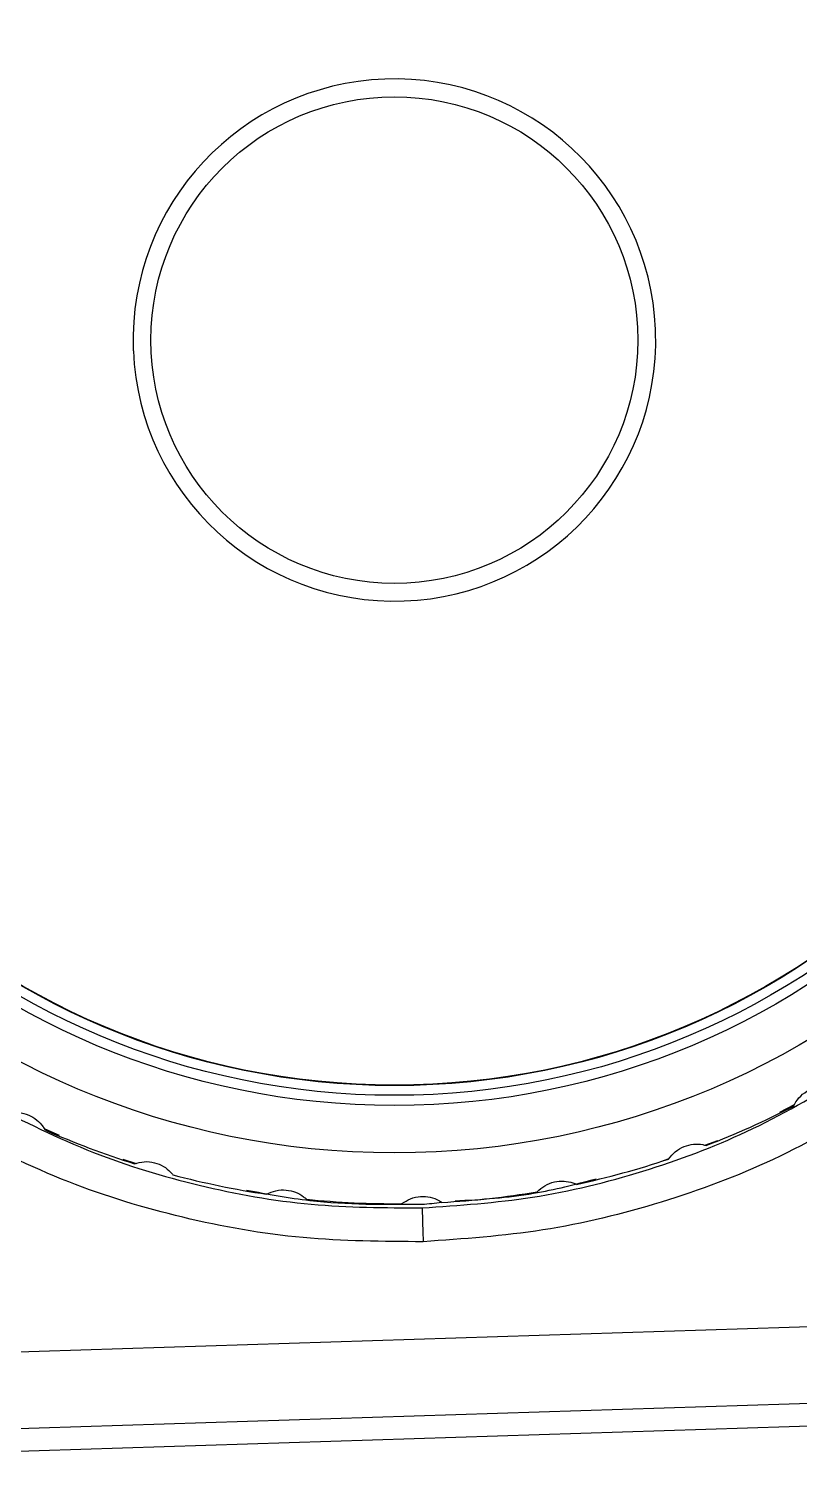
# Model space of a CAD drawing. Header units: millimetres. Extents: x 0 to 297, y 0 to 210.
# Drawn here: x 140.25 to 144.03, y 127.62 to 134.7 of the extents above; entities that cross this region are included whole.
import ezdxf

# ---------------------------------------------------------------- set-up
doc = ezdxf.new("R2010")
doc.units = ezdxf.units.MM

msp = doc.modelspace()

# ---------------------------------------------------------------- linework, layer by layer
at = {"color": 7, "linetype": 'Continuous', "lineweight": 25}
for p, q in [((143.9394, 129.368), (144.0118, 129.4062)), ((140.3219, 129.2879), (140.3952, 129.255)), ((143.5706, 129.2063), (143.634, 129.2299)), ((140.7088, 129.1367), (140.7749, 129.1168)), ((143.3683, 129.1311), (143.3961, 129.1414)), ((144.6619, 128.3298), (139.7402, 128.1729)), ((137.9926, 127.7425), (146.4334, 128.0115)), ((137.5624, 127.6165), (146.8708, 127.9132))]:
    msp.add_line(p, q, dxfattribs=at)
for radius in [4, 3.7667, 3.7167, 3.669, 3.6667, 1.1973]:
    msp.add_circle((142.0444, 133.1682), radius, dxfattribs=at)
for radius, start, end in [(1.2849, 2.38089, 181.82523), (1.2849, 182.38089, 1.82523), (4.25, 291.15273, 297.49772), (4.25, 246.15273, 252.49772), (4.25, 282.15273, 288.49772), (4.25, 255.15273, 261.49772), (4.25, 264.15273, 270.49772), (4.25, 273.15273, 279.49772)]:
    msp.add_arc((142.0444, 133.1682), radius, start, end, dxfattribs=at)
for points, knots in [([(143.3287, 133.2092), (143.3286, 133.2115), (143.3285, 133.2157), (143.3283, 133.2198), (143.3282, 133.2216)], [0, 0, 0, 0, 0.559999, 1, 1, 1, 1]), ([(140.7601, 133.1273), (140.7602, 133.125), (140.7603, 133.1208), (140.7605, 133.1167), (140.7605, 133.1149)], [0, 0, 0, 0, 0.560001, 1, 1, 1, 1]), ([(142.1805, 128.8972), (142.3623, 128.9099), (142.7315, 128.9358), (143.2687, 129.068), (143.7932, 129.2637), (144.109, 129.4484), (144.2711, 129.5431)], [0, 0, 0, 0, 0.2424731, 0.4924892, 0.7395439, 1, 1, 1, 1]), ([(144.0067, 129.3984), (144.0147, 129.4124), (144.0307, 129.4406), (144.0705, 129.4729), (144.1158, 129.4916), (144.1529, 129.4959), (144.1732, 129.4939), (144.1792, 129.4933)], [0, 0, 0, 0, 0.237051, 0.475069, 0.694996, 0.910662, 1, 1, 1, 1]), ([(144.4387, 129.4252), (144.2644, 129.3237), (143.9237, 129.1251), (143.3599, 128.9152), (142.7807, 128.7728), (142.3829, 128.7449), (142.1858, 128.7311)], [0, 0, 0, 0, 0.258876, 0.506275, 0.755361, 1, 1, 1, 1]), ([(140.0536, 129.4084), (140.2211, 129.3243), (140.5477, 129.1603), (141.0834, 128.9984), (141.628, 128.9006), (141.9982, 128.8983), (142.1805, 128.8972)], [0, 0, 0, 0, 0.260169, 0.507231, 0.757345, 1, 1, 1, 1]), ([(140.1479, 129.3649), (140.164, 129.3666), (140.1962, 129.3703), (140.2457, 129.357), (140.2874, 129.3313), (140.3127, 129.3039), (140.3231, 129.2862), (140.3261, 129.2811)], [0, 0, 0, 0, 0.2370513, 0.4750686, 0.6949962, 0.910662, 1, 1, 1, 1]), ([(142.1858, 128.7311), (141.9883, 128.7323), (141.5893, 128.7348), (141.0022, 128.8401), (140.4261, 129.0137), (140.0736, 129.1902), (139.8933, 129.2804)], [0, 0, 0, 0, 0.244529, 0.49391, 0.741239, 1, 1, 1, 1]), ([(143.3928, 129.1378), (143.4029, 129.1505), (143.4231, 129.1758), (143.4675, 129.2014), (143.5152, 129.2128), (143.5524, 129.2112), (143.5722, 129.2061), (143.578, 129.2046)], [0, 0, 0, 0, 0.237051, 0.475069, 0.694996, 0.910662, 1, 1, 1, 1]), ([(140.7662, 129.115), (140.7818, 129.1193), (140.8131, 129.1279), (140.864, 129.1225), (140.9093, 129.1037), (140.9385, 129.0806), (140.9515, 129.0648), (140.9554, 129.0601)], [0, 0, 0, 0, 0.237051, 0.475069, 0.694996, 0.910662, 1, 1, 1, 1]), ([(142.3425, 128.9318), (142.4719, 128.9397), (142.7067, 128.9541), (142.9342, 129.0135), (143.0363, 129.0401)], [0, 0, 0, 0, 0.551219, 1, 1, 1, 1]), ([(142.7457, 128.9765), (142.7576, 128.9874), (142.7816, 129.0093), (142.8294, 129.0276), (142.8783, 129.0314), (142.9148, 129.024), (142.9336, 129.0159), (142.9391, 129.0135)], [0, 0, 0, 0, 0.237051, 0.475069, 0.694996, 0.910662, 1, 1, 1, 1]), ([(141.3173, 128.9853), (141.421, 128.9658), (141.7055, 128.9123), (141.9955, 128.9146), (142.1799, 128.916)], [0, 0, 0, 0, 0.364262, 1, 1, 1, 1]), ([(141.416, 128.965), (141.4308, 128.9716), (141.4603, 128.985), (141.5115, 128.9877), (141.5591, 128.9762), (141.5916, 128.9579), (141.6069, 128.9443), (141.6114, 128.9404)], [0, 0, 0, 0, 0.237051, 0.475069, 0.694996, 0.910662, 1, 1, 1, 1]), ([(142.0813, 128.9184), (142.0948, 128.9273), (142.1219, 128.9451), (142.172, 128.9558), (142.2209, 128.9519), (142.2558, 128.9389), (142.2731, 128.9279), (142.2781, 128.9247)], [0, 0, 0, 0, 0.237051, 0.475069, 0.694996, 0.910662, 1, 1, 1, 1]), ([(142.1799, 128.916), (142.1799, 128.916), (142.2124, 128.9171), (142.2446, 128.9213), (142.2769, 128.9254)], [0, 0, 0, 0, 0.0002, 1, 1, 1, 1]), ([(142.1805, 128.8972), (142.1806, 128.8939), (142.1808, 128.8872), (142.1819, 128.8516), (142.1836, 128.7999), (142.1851, 128.7538), (142.1858, 128.7311)], [0, 0, 0, 0, 0.244278, 0.497533, 0.752081, 1, 1, 1, 1])]:
    msp.add_open_spline(points, degree=3, knots=knots, dxfattribs=at)

doc.saveas('drawing.dxf')
